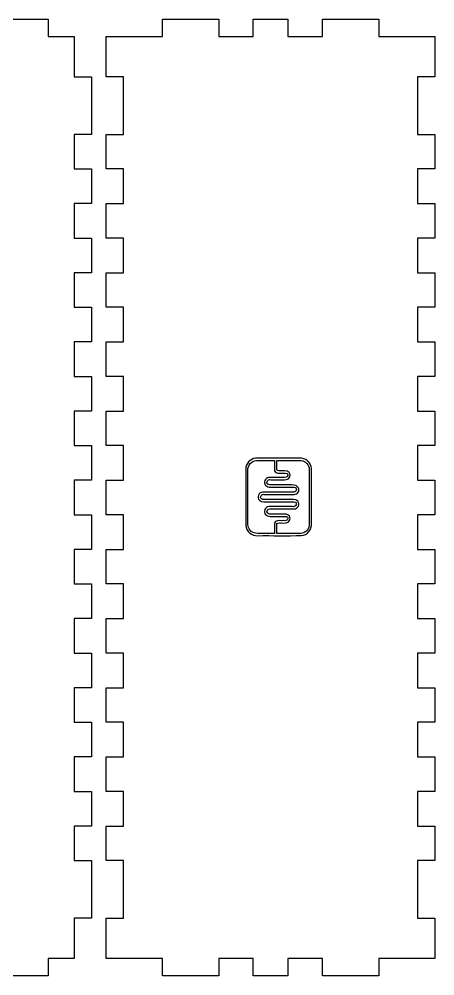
# Model space of a CAD drawing. Extents: x 0 to 215, y 0 to 166.
# Drawn here: x 143.3 to 215.4, y 0 to 166.1 of the extents above; entities that cross this region are included whole.
import ezdxf

# ---------------------------------------------------------------- set-up
doc = ezdxf.new("R2010")
doc.units = 0
doc.layers.add('Imprimir', color=7, linetype='CONTINUOUS')

msp = doc.modelspace()

# ---------------------------------------------------------------- linework, layer by layer
at = {"layer": 'Imprimir', "color": 5}
msp.add_lwpolyline([(140.809037, 166.050261), (148.309076, 166.050261), (148.309076, 163.050253), (152.809098, 163.050253), (152.809098, 156.050235), (155.809092, 156.050235), (155.809092, 146.05021), (152.809098, 146.05021), (152.809098, 140.050195), (155.809092, 140.050195), (155.809092, 134.050192), (152.809098, 134.050192), (152.809098, 128.050181), (155.809092, 128.050181), (155.809092, 122.050168), (152.809098, 122.050168), (152.809098, 116.050151), (155.809092, 116.050151), (155.809092, 110.050135), (152.809098, 110.050135), (152.809098, 104.050125), (155.809092, 104.050125), (155.809092, 98.050108), (152.809098, 98.050108), (152.809098, 92.050092), (155.809092, 92.050092), (155.809092, 86.050076), (152.809098, 86.050076), (152.809098, 80.050065), (155.809092, 80.050065), (155.809092, 74.050049), (152.809098, 74.050049), (152.809098, 68.050033), (155.809092, 68.050033), (155.809092, 62.050017), (152.809098, 62.050017), (152.809098, 56.050001), (155.809092, 56.050001), (155.809092, 50.04999), (152.809098, 50.04999), (152.809098, 44.049974), (155.809092, 44.049974), (155.809092, 38.049957), (152.809098, 38.049957), (152.809098, 32.049941), (155.809092, 32.049941), (155.809092, 26.049931), (152.809098, 26.049931), (152.809098, 20.049914), (155.809092, 20.049914), (155.809092, 10.049889), (152.809098, 10.049889), (152.809098, 3.049872), (148.309076, 3.049872), (148.309076, 0.049864), (140.809037, 0.049864)], dxfattribs=at)
msp.add_lwpolyline([(158.389066, 32.049893), (158.389066, 38.049898), (161.389068, 38.049898), (161.389068, 44.049903), (158.389066, 44.049903), (158.389066, 50.049908), (161.389068, 50.049908), (161.389068, 56.049913), (158.389066, 56.049913), (158.389066, 62.049918), (161.389068, 62.049918), (161.389068, 68.049923), (158.389066, 68.049923), (158.389066, 74.049928), (161.389068, 74.049928), (161.389068, 80.049933), (158.389066, 80.049933), (158.389066, 86.049938), (161.389068, 86.049938), (161.389068, 92.049948), (158.389066, 92.049948), (158.389066, 98.049936), (161.389068, 98.049936), (161.389068, 104.049952), (158.389066, 104.049952), (158.389066, 110.049969), (161.389068, 110.049969), (161.389068, 116.049957), (158.389066, 116.049957), (158.389066, 122.049973), (161.389068, 122.049973), (161.389068, 128.049961), (158.389066, 128.049961), (158.389066, 134.049977), (161.389068, 134.049977), (161.389068, 140.049995), (158.389066, 140.049995), (158.389066, 146.049983), (161.389068, 146.049983), (161.389068, 156.049991), (158.389066, 156.049991), (158.389066, 163.050005), (168.139073, 163.050005), (168.139073, 166.049999), (177.889081, 166.049999), (177.889081, 163.050005), (183.889086, 163.050005), (183.889086, 166.049999), (189.88909, 166.049999), (189.88909, 163.050005), (195.889095, 163.050005), (195.889095, 166.049999), (205.639106, 166.049999), (205.639106, 163.050005), (215.389113, 163.050005), (215.389113, 156.049991), (212.38911, 156.049991), (212.38911, 146.049983), (215.389113, 146.049983), (215.389113, 140.049995), (212.38911, 140.049995), (212.38911, 134.049977), (215.389113, 134.049977), (215.389113, 128.049961), (212.38911, 128.049961), (212.38911, 122.049973), (215.389113, 122.049973), (215.389113, 116.049957), (212.38911, 116.049957), (212.38911, 110.049969), (215.389113, 110.049969), (215.389113, 104.049952), (212.38911, 104.049952), (212.38911, 98.049936), (215.389113, 98.049936), (215.389113, 92.049948), (212.38911, 92.049948), (212.38911, 86.049938), (215.389113, 86.049938), (215.389113, 80.049933), (212.38911, 80.049933), (212.38911, 74.049928), (215.389113, 74.049928), (215.389113, 68.049923), (212.38911, 68.049923), (212.38911, 62.049918), (215.389113, 62.049918), (215.389113, 56.049913), (212.38911, 56.049913), (212.38911, 50.049908), (215.389113, 50.049908), (215.389113, 44.049903), (212.38911, 44.049903), (212.38911, 38.049898), (215.389113, 38.049898), (215.389113, 32.049893), (212.38911, 32.049893), (212.38911, 26.049888), (215.389113, 26.049888), (215.389113, 20.049881), (212.38911, 20.049881), (212.38911, 10.049875), (215.389113, 10.049875), (215.389113, 3.049867), (205.639106, 3.049867), (205.639106, 0.049864), (195.889095, 0.049864), (195.889095, 3.049867), (189.88909, 3.049867), (189.88909, 0.049864), (183.889086, 0.049864), (183.889086, 3.049867), (177.889081, 3.049867), (177.889081, 0.049864), (168.139073, 0.049864), (168.139073, 3.049867), (158.389066, 3.049867), (158.389066, 10.049875), (161.389068, 10.049875), (161.389068, 20.049881), (158.389066, 20.049881), (158.389066, 26.049888), (161.389068, 26.049888), (161.389068, 32.049893), (158.389066, 32.049893)], close=True, dxfattribs=at)
at = {"layer": 'Imprimir', "color": 7}
for points in [[(182.571619, 87.966523), (182.571619, 87.966523)], [(193.578669, 87.926126), (193.578663, 87.926165)], [(182.959815, 78.377921), (182.959818, 78.377769)]]:
    msp.add_lwpolyline(points, close=True, dxfattribs=at)
for points in [[(184.286813, 89.867132), (183.335106, 89.786724), (182.553856, 88.922252), (182.571619, 87.966523)], [(191.87999, 89.877009), (189.349033, 89.870546), (186.817254, 89.89002), (184.286813, 89.867132)], [(193.964374, 88.064829), (193.939736, 89.120572), (192.922652, 89.983114), (191.87999, 89.877009)], [(182.959818, 78.377769), (182.96518, 81.613768), (182.949094, 84.850445), (182.96789, 88.086021)], [(182.96789, 88.086021), (183.032098, 88.94884), (183.890418, 89.592374), (184.734601, 89.48883)], [(184.734601, 89.48883), (185.672202, 89.48883), (186.609804, 89.48883), (187.547405, 89.48883)], [(187.547405, 89.48883), (187.566145, 88.882602), (187.503094, 88.268845), (187.594, 87.668942)], [(188.568488, 87.674985), (188.274113, 87.644753), (187.840995, 87.670921), (187.949566, 88.084094)], [(187.949566, 89.488799), (189.358222, 89.483521), (190.767547, 89.49941), (192.175779, 89.480727)], [(187.949566, 88.084094), (187.949566, 88.552329), (187.949566, 89.020564), (187.949566, 89.488799)], [(192.175779, 89.480727), (192.954447, 89.415181), (193.593384, 88.708025), (193.578669, 87.926126)], [(193.966914, 78.548962), (193.96522, 81.720906), (193.970216, 84.892937), (193.964374, 88.064829)], [(182.571619, 87.966523), (182.573312, 84.724066), (182.568317, 81.481525), (182.574159, 78.239119)], [(186.581497, 86.507321), (185.938256, 86.468956), (185.566883, 85.628732), (186.016367, 85.150848)], [(186.694352, 85.243934), (185.922356, 85.316182), (186.26652, 86.338281), (186.935601, 86.133777)], [(189.036285, 86.526456), (188.218245, 86.515816), (187.397949, 86.549034), (186.581497, 86.507321)], [(187.594, 87.668942), (187.780724, 87.154045), (188.408914, 87.29493), (188.845176, 87.272905)], [(190.104869, 87.377821), (189.714872, 87.819914), (189.085674, 87.635341), (188.568488, 87.674985)], [(188.845176, 87.272905), (189.199845, 87.241903), (189.726353, 87.401669), (189.883852, 86.969296)], [(189.883852, 86.969296), (189.953889, 86.47692), (189.368515, 86.517461), (189.036285, 86.526456)], [(189.622029, 86.151078), (190.210908, 86.185196), (190.506014, 86.954107), (190.104869, 87.377821)], [(193.578663, 87.926165), (193.573329, 84.690194), (193.58936, 81.453545), (193.570592, 78.217994)], [(186.016367, 85.150848), (186.49352, 84.631921), (187.264878, 84.882362), (187.881647, 84.826016)], [(190.100478, 85.23383), (188.965219, 85.240321), (187.828987, 85.220678), (186.694352, 85.243934)], [(186.935601, 86.133777), (187.830835, 86.144248), (188.72824, 86.112131), (189.622029, 86.151078)], [(187.881647, 84.826016), (188.905038, 84.824887), (189.929287, 84.852319), (190.952103, 84.832169)], [(191.700819, 84.783951), (191.375482, 85.362859), (190.654655, 85.214077), (190.100478, 85.23383)], [(190.952103, 84.832169), (191.707355, 84.755667), (191.335886, 83.769757), (190.690345, 83.989653)], [(190.960626, 83.59218), (191.554995, 83.571126), (192.026413, 84.259667), (191.700819, 84.783951)], [(185.519492, 83.985307), (184.813352, 83.993012), (184.473599, 83.03277), (184.964801, 82.560929)], [(185.509004, 82.721335), (184.882911, 82.813224), (185.153805, 83.754046), (185.726036, 83.587467)], [(190.690345, 83.989653), (188.966757, 83.986775), (187.242927, 83.995439), (185.519492, 83.985307)], [(185.726036, 83.587467), (187.470869, 83.5906), (189.215948, 83.581202), (190.960626, 83.59218)], [(184.964801, 82.560929), (185.385812, 82.177547), (185.98927, 82.355937), (186.504772, 82.314396)], [(189.959451, 82.716453), (188.476021, 82.719727), (186.992173, 82.709934), (185.509004, 82.721335)], [(186.588778, 81.462692), (185.957738, 81.415646), (185.566883, 80.591509), (186.003805, 80.106239)], [(186.504772, 82.314396), (187.992642, 82.308159), (189.481384, 82.326955), (190.968703, 82.304829)], [(190.611548, 81.463256), (189.270936, 81.456229), (187.92779, 81.505141), (186.588778, 81.462692)], [(191.628926, 82.399015), (191.200699, 82.867673), (190.521079, 82.675534), (189.959451, 82.716453)], [(190.968703, 82.304829), (191.770519, 82.208498), (191.244014, 81.199311), (190.611548, 81.463256)], [(190.95409, 81.074803), (191.602922, 81.058547), (192.075587, 81.890039), (191.628926, 82.399015)], [(186.682549, 80.180274), (185.884126, 80.249797), (186.317447, 81.289752), (186.970859, 81.07009)], [(186.003805, 80.106239), (186.438865, 79.627709), (187.129242, 79.816837), (187.701264, 79.777659)], [(189.517356, 80.16574), (188.572733, 80.182504), (187.626583, 80.154028), (186.682549, 80.180274)], [(186.970859, 81.07009), (188.298571, 81.073194), (189.626542, 81.063881), (190.95409, 81.074803)], [(187.701264, 79.777659), (188.346196, 79.7605), (188.998126, 79.814571), (189.638023, 79.745584)], [(189.638023, 79.745584), (190.215667, 79.500886), (189.67067, 78.865164), (189.212567, 79.031209)], [(190.190405, 79.05007), (190.497296, 79.534158), (190.07775, 80.18797), (189.517356, 80.16574)], [(182.574159, 78.239119), (182.598797, 77.183382), (183.61588, 76.320835), (184.658542, 76.426936)], [(184.285055, 76.833263), (183.540685, 76.934501), (182.945792, 77.626059), (182.959815, 78.377921)], [(187.747484, 78.878044), (187.423335, 78.511229), (187.58791, 77.979192), (187.547405, 77.531286)], [(189.212567, 79.031209), (188.725714, 78.996504), (188.187894, 79.13249), (187.747484, 78.878044)], [(187.949552, 76.815104), (187.964651, 77.379896), (187.918005, 77.952023), (187.975432, 78.511833)], [(187.975432, 78.511833), (188.183825, 78.721654), (188.533749, 78.593522), (188.806938, 78.628918)], [(188.806938, 78.628918), (189.291722, 78.635297), (189.918078, 78.537374), (190.190405, 79.05007)], [(193.570592, 78.217994), (193.506558, 77.355261), (192.648549, 76.711447), (191.804358, 76.815104)], [(192.251717, 76.436814), (193.284839, 76.514721), (194.078552, 77.530916), (193.966914, 78.548962)], [(187.547405, 76.815257), (186.460201, 76.826179), (185.370806, 76.792736), (184.285055, 76.833263)], [(184.658542, 76.426936), (187.189499, 76.433399), (189.721278, 76.413926), (192.251717, 76.436814)], [(187.547405, 77.531286), (187.547405, 77.292608), (187.547405, 77.053932), (187.547405, 76.815257)], [(191.804358, 76.815104), (190.519423, 76.815104), (189.234487, 76.815104), (187.949552, 76.815104)]]:
    msp.add_open_spline(points, degree=3, dxfattribs=at)

doc.saveas('drawing.dxf')
